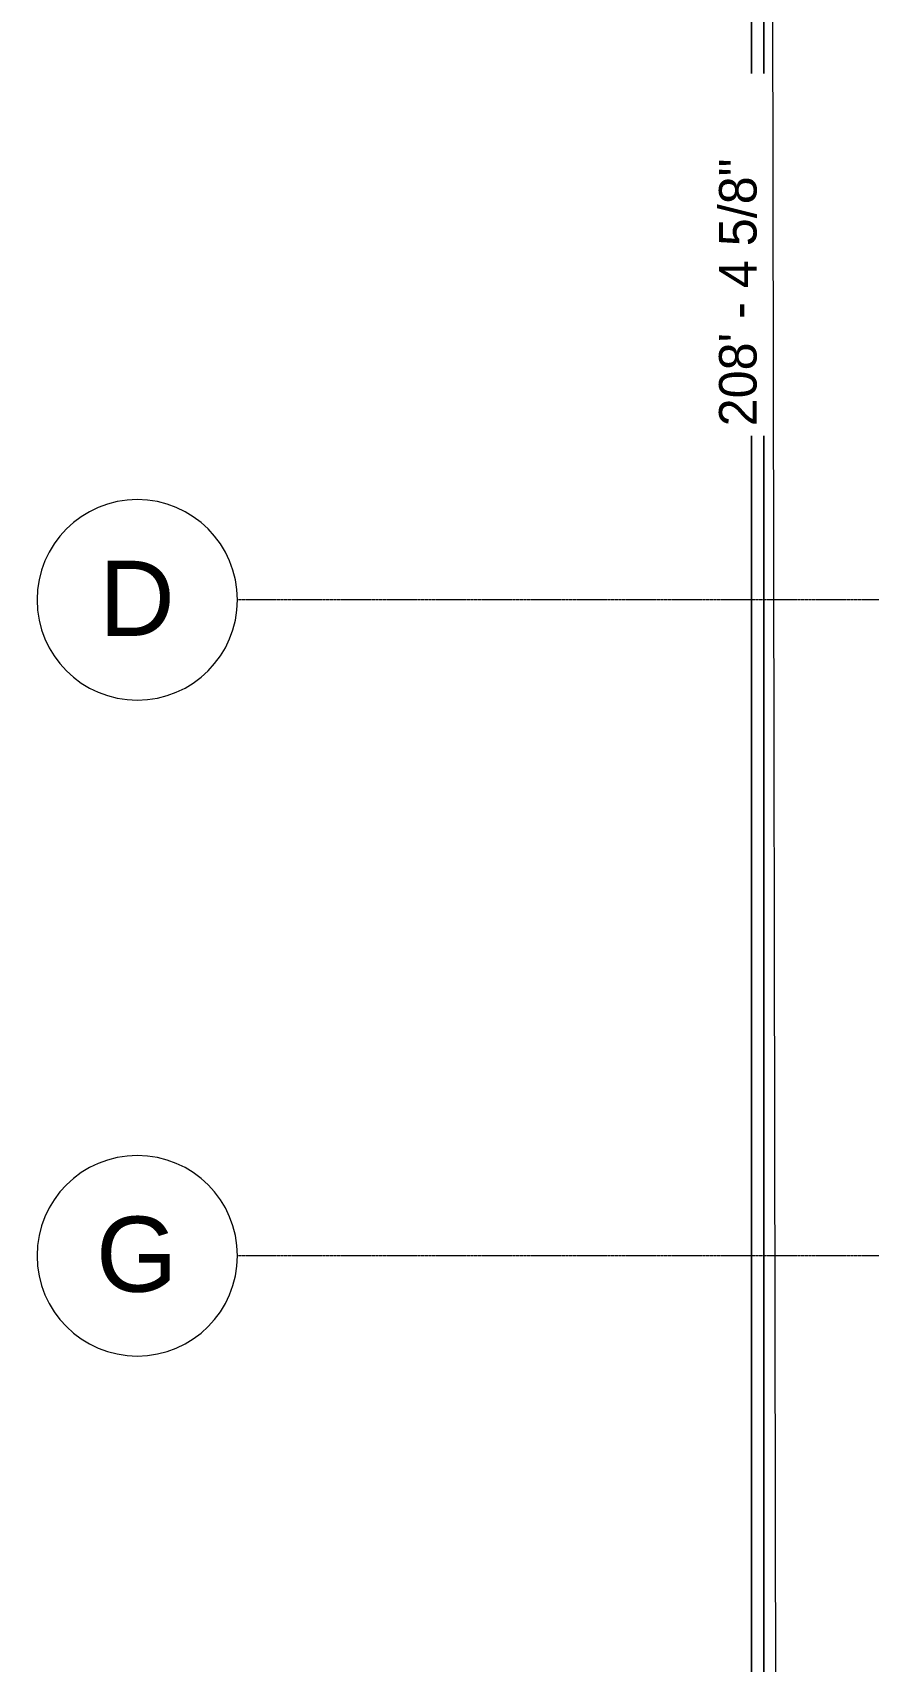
# Model space of a CAD drawing. Header units: inches. Extents: x -4414 to -113, y 9396 to 12816.
# Drawn here: x -4414 to -4014, y 10358 to 11138 of the extents above; entities that cross this region are included whole.
import ezdxf

# ---------------------------------------------------------------- set-up
doc = ezdxf.new("R2010")
doc.units = ezdxf.units.IN
doc.header["$MEASUREMENT"] = 0
doc.linetypes.add('Grid Line 1_2_', pattern=[0.875, 0.5, -0.125, 0.125, -0.125])
for name, color, linetype, lineweight in [('0-1', 7, 'Continuous', 5), ('A-ANNO-DIMS', 211, 'Continuous', 9), ('A-ANNO-DIMS-192', 211, 'Continuous', 9), ('C-TOPO', 7, 'Continuous', 9), ('S-GRID-1', 1, 'Grid Line 1_2_', 9), ('S-GRID-IDEN', 1, 'Continuous', 9)]:
    doc.layers.add(name, color=color, linetype=linetype, lineweight=lineweight)
doc.styles.add('Arial_1', font='arial.ttf', dxfattribs={"height": 36})
doc.styles.add('Century Gothic', font='ufonts.com_century-gothic.ttf', dxfattribs={"height": 18})
doc.dimstyles.new('OD__1_8__Tol__', dxfattribs={"dimscale": 12, "dimtxt": 18.795029, "dimasz": 2, "dimexe": 1.5, "dimexo": 1, "dimgap": 0.25, "dimtad": 1, "dimdec": 3, "dimrnd": 0.125, "dimzin": 3, "dimdsep": 46, "dimlunit": 4, "dimtxsty": 'Century Gothic', "dimblk1": 'OBLIQUE', "dimblk2": 'OBLIQUE', "dimsah": 1, "dimcen": 0.09, "dimdle": 1.5, "dimazin": 0, "dimtfac": 1, "dimtdec": 4, "dimtix": 1, "dimtmove": 0, "dimatfit": 3, "dimfxl": 1, "dimtvp": 1, "dimtfill": 1, "dimfrac": 2, "dimtolj": 1, "dimtzin": 0, "dimarcsym": 2})

# ---------------------------------------------------------------- blocks, each defined once
blk = doc.blocks.new('1750 Ox - Topography_rvt-1-FLOOR PLAN - 2ND FLOOR')
at = {"layer": 'C-TOPO'}
for p, q in [((-4064.23, 10786.88), (-4064.23, 11285.01)), ((-4064.23, 11285.01), (-4064.23, 10786.88)), ((-4070.23, 11278.94), (-4070.23, 10761.66)), ((-4070.23, 10761.66), (-4070.23, 11278.94)), ((-4064.23, 10569.81), (-4064.23, 10786.88)), ((-4064.23, 10786.88), (-4064.23, 10569.81)), ((-4070.23, 10761.66), (-4070.23, 10567.57)), ((-4070.23, 10567.57), (-4070.23, 10761.66)), ((-4070.23, 10567.57), (-4070.23, 10548.09)), ((-4070.23, 10548.09), (-4070.23, 10567.57)), ((-4064.23, 10548.03), (-4064.23, 10569.81)), ((-4064.23, 10569.81), (-4064.23, 10548.03)), ((-4070.23, 10548.09), (-4070.23, 10388.02)), ((-4070.23, 10388.02), (-4070.23, 10548.09)), ((-4064.23, 10369.02), (-4064.23, 10548.03)), ((-4064.23, 10548.03), (-4064.23, 10369.02)), ((-4070.23, 10388.02), (-4070.23, 10075.29)), ((-4070.23, 10075.29), (-4070.23, 10388.02)), ((-4064.23, 10077.57), (-4064.23, 10369.02)), ((-4064.23, 10369.02), (-4064.23, 10077.57))]:
    blk.add_line(p, q, dxfattribs=at)
blk = doc.blocks.new('Grid - Grid Head - Circle-50561-FLOOR PLAN - 2ND FLOOR')
at = {"layer": 'S-GRID-IDEN'}
for start, end in [(360, 180), (180, 360)]:
    blk.add_arc((0, 0), 0.25, start, end, dxfattribs=at)
blk = doc.blocks.new('DIMBLOCK41-FLOOR PLAN - 2ND FLOOR')
at = {"layer": 'A-ANNO-DIMS-192'}
for p, q in [((-4057.49, 9749.86), (-4061.8, 12286.47)), ((-4002.83, 12268.57), (-4079.77, 12268.44)), ((-4061.77, 12268.47), (-4002.83, 12268.57)), ((-3998.58, 9767.96), (-4075.52, 9767.83)), ((-4057.52, 9767.86), (-3998.58, 9767.96))]:
    blk.add_line(p, q, dxfattribs=at)
at = {"layer": 'A-ANNO-DIMS-192', "lineweight": 50}
for p, q in [((-4061.77, 12268.47), (-4073.79, 12280.45)), ((-4061.77, 12268.47), (-4049.75, 12256.49)), ((-4057.52, 9767.86), (-4069.54, 9779.84)), ((-4057.52, 9767.86), (-4045.5, 9755.88))]:
    blk.add_line(p, q, dxfattribs=at)
at = {"layer": 'A-ANNO-DIMS-192', "color": 0, "insert": (-4085.71, 10949.69), "char_height": 18, "width": 164.3223, "attachment_point": 1, "rotation": 90, "line_spacing_factor": 0.984502, "style": 'Century Gothic', "bg_fill": 3, "box_fill_scale": 1.25, "bg_fill_color": 256, "bg_fill_true_color": 13158600, "bg_fill_transparency": 0}
blk.add_mtext('208\' - 4 5/8"', dxfattribs=at)
blk = doc.blocks.new('_Oblique')
at = {"color": 0, "linetype": 'ByBlock', "lineweight": -2}
blk.add_line((-0.5, -0.5), (0.5, 0.5), dxfattribs=at)

msp = doc.modelspace()

# ---------------------------------------------------------------- linework, layer by layer
at = {"layer": 'S-GRID-1'}
for p, q in [((-464.451044, 10866.589396), (-4316.340834, 10866.589396)), ((-464.451044, 10552.589396), (-4316.340834, 10552.589396))]:
    msp.add_line(p, q, dxfattribs=at)

# ---------------------------------------------------------------- block references
at = {"layer": '0-1'}
msp.add_blockref('1750 Ox - Topography_rvt-1-FLOOR PLAN - 2ND FLOOR', (0, 0), dxfattribs=at)
at = {"layer": 'S-GRID-IDEN', "xscale": 191.9999999999999, "yscale": 191.9999999999999, "zscale": 191.9999999999999, "rotation": 89.9999999999999}
for p in [(-4364.340834, 10866.589396), (-4364.340834, 10552.589396)]:
    msp.add_blockref('Grid - Grid Head - Circle-50561-FLOOR PLAN - 2ND FLOOR', p, dxfattribs=at)

# ---------------------------------------------------------------- texts
at = {"layer": 'S-GRID-IDEN', "char_height": 36, "attachment_point": 1, "style": 'Arial_1'}
for s, insert, width in [('D', (-4382.665532, 10885.351035), 44.238), ('G', (-4384.139548, 10571.351035), 47.874)]:
    msp.add_mtext(s, dxfattribs=dict(at, insert=insert, width=width))

# ---------------------------------------------------------------- next in the draw order: dimensions: what is measured, and where the dimension line sits
at = {"layer": 'A-ANNO-DIMS'}
dim = msp.add_linear_dim(base=(-4061.767622, 12268.468837), p1=(-3986.581304, 9767.982843), p2=(-3990.831193, 12268.589396), angle=270.097376567, dimstyle='OD__1_8__Tol__', override={"dimpost": '<>', "dimfxl": 2500.610164}, dxfattribs=at)
dim.commit()
dim.dimension.update_dxf_attribs({"geometry": 'DIMBLOCK41-FLOOR PLAN - 2ND FLOOR', "text_midpoint": (-4046.192663, 11018.188419)})

doc.saveas('drawing.dxf')
